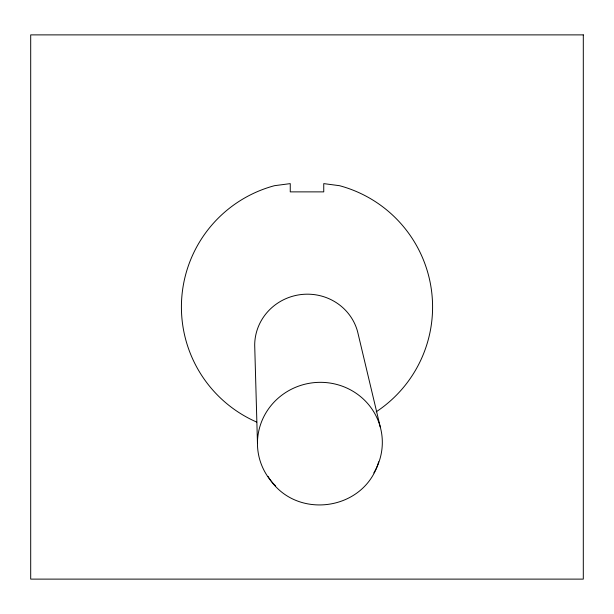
<?xml version="1.0" encoding="UTF-8"?>
<svg xmlns="http://www.w3.org/2000/svg" width="614" height="614" viewBox="0 0 614 614"><rect width="100%" height="100%" fill="white"/><g stroke="black" fill="none" stroke-linecap="round" stroke-linejoin="round"><path stroke-width="0.92" d="M378.677 461.797C364.578 511.523 294.497 520.749 268.003 476.372M380.266 426.96L357.571 331.56A52.328 50.686 -7.5 0 0 300.376 294.643A52.328 50.686 -7.5 0 0 254.695 345.106L257.458 443.124M275.563 485.858A62.467 60.502 -7.5 0 1 272.225 404.15A62.467 60.502 -7.5 0 1 355.913 393.137A62.467 60.502 -7.5 0 1 373.834 472.918M376.159 411.833A125.594 125.594 0 0 0 339.504 185.689L323.747 183.617L323.747 191.875L290.253 191.875L290.253 183.617L274.496 185.689A125.594 125.594 0 0 0 256.767 422.11M583.3 34.883L30.7 34.883L30.7 579.117L583.3 579.117L583.3 34.883"/></g></svg>
